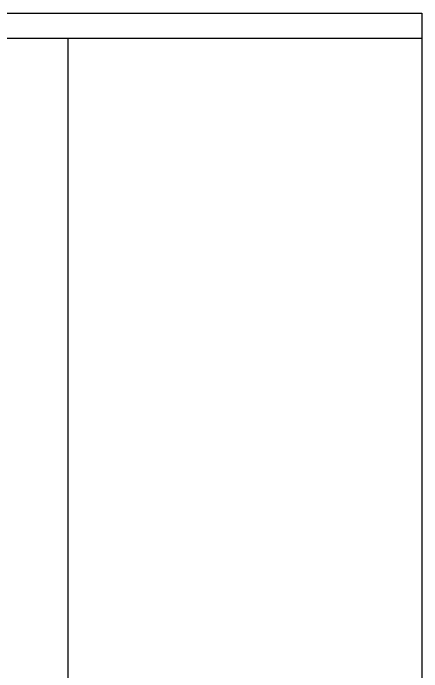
# Model space of a CAD drawing. Extents: x -1889 to 1550, y -1971 to 1122.
# Drawn here: x 1378.04 to 1382.06, y -884.06 to -877.6 of the extents above; entities that cross this region are included whole.
import ezdxf

# ---------------------------------------------------------------- set-up
doc = ezdxf.new("R2010")
doc.units = 0
doc.header["$LTSCALE"] = 12
doc.header["$MEASUREMENT"] = 0
doc.layers.add('12 PIPE', color=7, linetype='CONTINUOUS')
doc.layers.add('COVER', color=3, linetype='CONTINUOUS')

msp = doc.modelspace()

# ---------------------------------------------------------------- linework, layer by layer
at = {"layer": '12 PIPE'}
msp.add_line((1382.05698, -877.60165), (1382.05698, -979.97184), dxfattribs=at)
at = {"layer": 'COVER'}
for p, q in [((1350.05698, -877.60165), (1382.05698, -877.60165)), ((1382.05698, -877.60165), (1382.05698, -877.85165)), ((1382.05698, -877.85165), (1350.05698, -877.85165)), ((1378.57906, -877.85165), (1378.57906, -915.39232))]:
    msp.add_line(p, q, dxfattribs=at)

doc.saveas('drawing.dxf')
